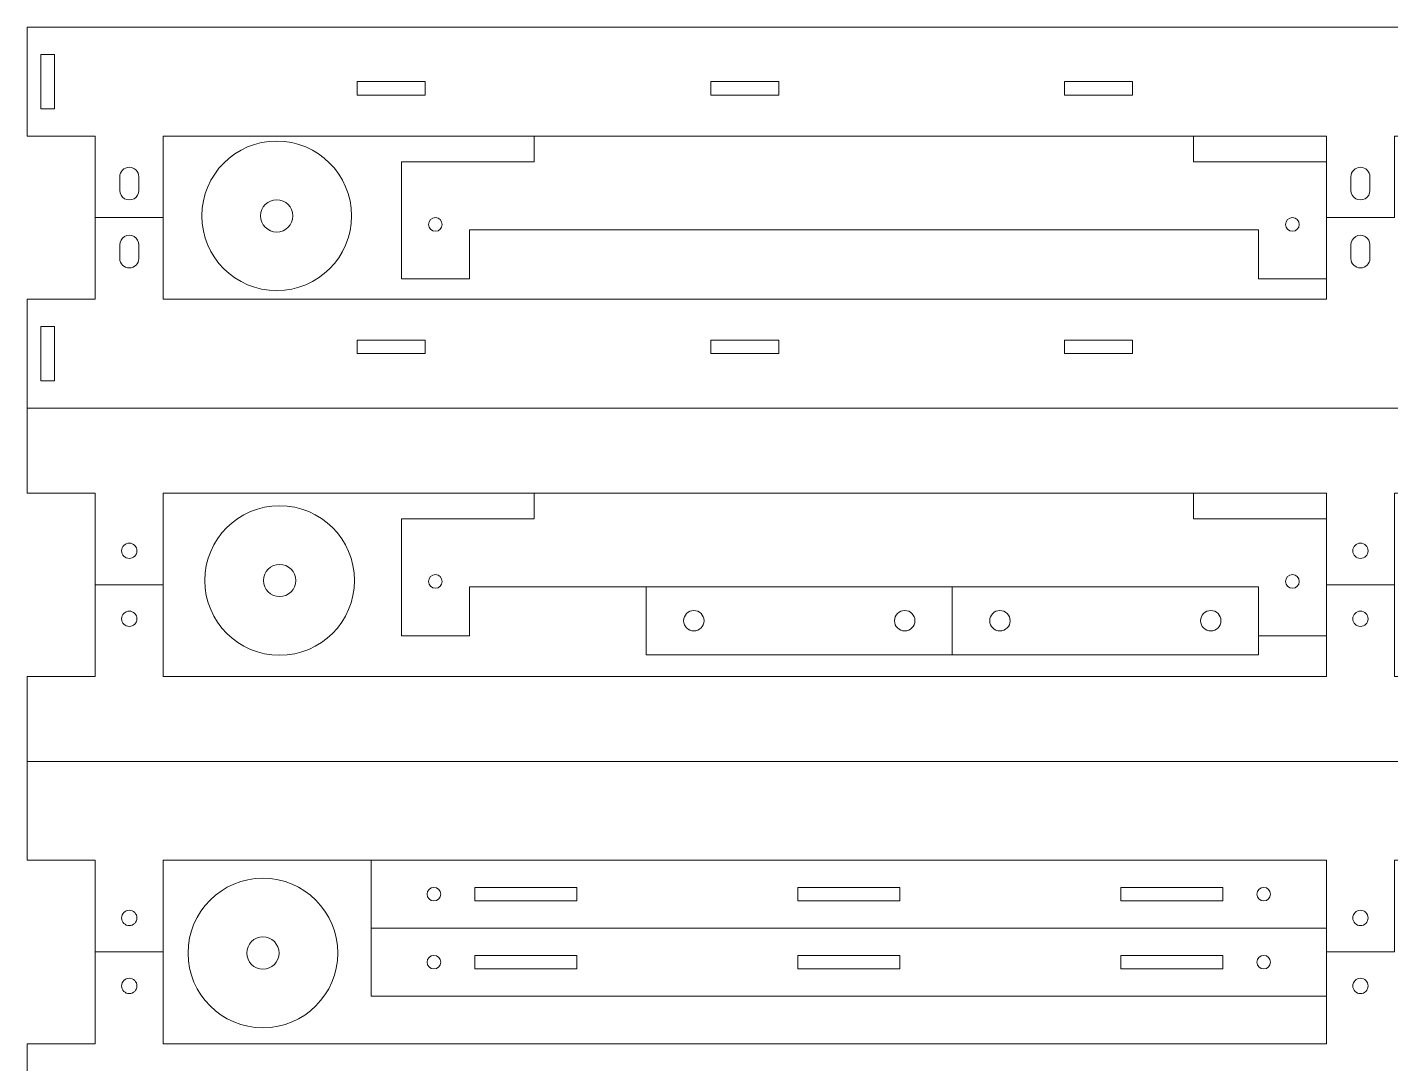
# Model space of a CAD drawing. Header units: millimetres. Extents: x -607 to 602, y -457 to -158.
# Drawn here: x -602.7 to -402.2, y -315.7 to -163.2 of the extents above; entities that cross this region are included whole.
import ezdxf

# ---------------------------------------------------------------- set-up
doc = ezdxf.new("R2010")
doc.units = ezdxf.units.MM
doc.header["$MEASUREMENT"] = 0
doc.layers.add('Default', color=7, linetype='Continuous')

msp = doc.modelspace()

# ---------------------------------------------------------------- linework, layer by layer
at = {"layer": 'Default', "color": 250, "lineweight": 9}
for points in [[(-389.6758, -175.1016), (-391.6758, -175.1016), (-391.6758, -179.2266), (-401.6758, -179.2266), (-401.6758, -191.2266), (-411.6758, -191.2266), (-411.6758, -179.2266), (-582.6758, -179.2266), (-582.6758, -191.2266), (-592.6758, -191.2266), (-592.6758, -179.2266), (-602.6758, -179.2266), (-602.6758, -163.2266), (-391.6758, -163.2266), (-391.6758, -167.1016), (-389.6758, -167.1016)], [(-528.1571, -179.2266), (-528.1571, -183.0088), (-547.6758, -183.0088), (-547.6758, -200.2266), (-537.6758, -200.2266), (-537.6758, -193.0066), (-421.6758, -193.0066), (-421.6758, -200.2266), (-411.6758, -200.2266)], [(-431.1945, -179.2266), (-431.1945, -183.0088), (-411.6758, -183.0088)], [(-592.6758, -191.2266), (-592.6758, -203.2266), (-602.6758, -203.2266), (-602.6758, -219.2266)], [(-411.6758, -191.2266), (-411.6758, -203.2266), (-582.6758, -203.2266), (-582.6758, -191.2266)], [(-391.6778, -231.7266), (-401.6758, -231.7266), (-401.6758, -245.2266), (-411.6758, -245.2266), (-411.6758, -231.7266), (-582.6758, -231.7266), (-582.6758, -245.2266), (-592.6758, -245.2266), (-592.6758, -231.7266), (-602.6758, -231.7266), (-602.6758, -219.2266), (-391.6778, -219.2266), (-391.6778, -231.7266)], [(-528.1571, -231.7266), (-528.1571, -235.5088), (-547.6758, -235.5088), (-547.6758, -252.7266), (-537.6758, -252.7266), (-537.6758, -245.5066), (-421.6758, -245.5066), (-421.6758, -255.5066), (-466.6758, -255.5066), (-466.6758, -245.5066)], [(-431.1944, -231.7266), (-431.1944, -235.5088), (-411.6758, -235.5088)], [(-401.6758, -245.2266), (-401.6758, -258.7266), (-391.6758, -258.7266), (-391.6758, -271.2266), (-602.6738, -271.2266), (-602.6738, -258.7266), (-592.6758, -258.7266), (-592.6758, -245.2266)], [(-582.6758, -245.2266), (-582.6758, -258.7266), (-411.6758, -258.7266), (-411.6758, -245.2266)], [(-466.6758, -255.5066), (-511.6758, -255.5066), (-511.6758, -245.5066)], [(-411.6758, -252.7266), (-421.6758, -252.7266)], [(-582.6738, -299.2266), (-582.6738, -312.7266), (-411.6738, -312.7266), (-411.6738, -299.2266), (-401.6738, -299.2266), (-401.6738, -285.7266), (-391.6738, -285.7266), (-391.6738, -271.2266), (-602.6738, -271.2266), (-602.6738, -285.7266), (-592.6738, -285.7266), (-592.6738, -299.2266), (-582.6738, -299.2266), (-582.6738, -285.7266), (-411.6738, -285.7266), (-411.6738, -295.7266), (-552.1138, -295.7266), (-552.1138, -285.7266)], [(-411.6738, -295.7266), (-411.6738, -305.7266), (-552.1138, -305.7266), (-552.1138, -295.7266)], [(-592.6738, -299.2266), (-592.6738, -312.7266), (-602.6738, -312.7266), (-602.6738, -327.2266)]]:
    msp.add_lwpolyline(points, dxfattribs=at)
at = {"layer": 'Default', "color": 240, "lineweight": 9}
for points in [[(-598.6758, -175.2266), (-600.6758, -175.2266), (-600.6758, -167.2266), (-598.6758, -167.2266), (-598.6758, -175.2266)], [(-544.1758, -171.2266), (-554.1758, -171.2266), (-554.1758, -173.2266), (-544.1758, -173.2266), (-544.1758, -171.2266)], [(-502.1758, -171.2266), (-492.1758, -171.2266), (-492.1758, -173.2266), (-502.1758, -173.2266), (-502.1758, -171.2266)], [(-450.1758, -171.2266), (-440.1758, -171.2266), (-440.1758, -173.2266), (-450.1758, -173.2266), (-450.1758, -171.2266)], [(-589.0758, -187.2266), (-589.0758, -185.2266)], [(-586.2758, -185.2266), (-586.2758, -187.2266)], [(-408.0758, -187.2266), (-408.0758, -185.2266)], [(-405.2758, -185.2266), (-405.2758, -187.2266)], [(-589.0758, -195.2266), (-589.0758, -197.2266)], [(-586.2758, -197.2266), (-586.2758, -195.2266)], [(-408.0758, -195.2266), (-408.0758, -197.2266)], [(-405.2758, -197.2266), (-405.2758, -195.2266)], [(-598.6758, -207.2266), (-600.6758, -207.2266), (-600.6758, -215.2266), (-598.6758, -215.2266), (-598.6758, -207.2266)], [(-544.1758, -211.2266), (-554.1758, -211.2266), (-554.1758, -209.2266), (-544.1758, -209.2266), (-544.1758, -211.2266)], [(-502.1758, -211.2266), (-492.1758, -211.2266), (-492.1758, -209.2266), (-502.1758, -209.2266), (-502.1758, -211.2266)], [(-450.1758, -211.2266), (-440.1758, -211.2266), (-440.1758, -209.2266), (-450.1758, -209.2266), (-450.1758, -211.2266)], [(-521.8977, -291.7266), (-536.8977, -291.7266), (-536.8977, -289.7266), (-521.8977, -289.7266), (-521.8977, -291.7266)], [(-474.3938, -289.7266), (-489.3938, -289.7266), (-489.3938, -291.7266), (-474.3938, -291.7266), (-474.3938, -289.7266)], [(-426.89, -291.7266), (-441.89, -291.7266), (-441.89, -289.7266), (-426.89, -289.7266), (-426.89, -291.7266)], [(-521.8976, -301.7266), (-536.8976, -301.7266), (-536.8976, -299.7266), (-521.8976, -299.7266), (-521.8976, -301.7266)], [(-474.3938, -299.7266), (-489.3938, -299.7266), (-489.3938, -301.7266), (-474.3938, -301.7266), (-474.3938, -299.7266)], [(-426.8899, -301.7266), (-441.8899, -301.7266), (-441.8899, -299.7266), (-426.8899, -299.7266), (-426.8899, -301.7266)]]:
    msp.add_lwpolyline(points, dxfattribs=at)
at = {"layer": 'Default', "color": 250, "lineweight": 9}
for points in [[(-555.0017, -190.9695), (-555.0017, -184.8944), (-559.9266, -179.9695), (-566.0017, -179.9695), (-572.0768, -179.9695), (-577.0017, -184.8943), (-577.0017, -190.9695), (-577.0017, -197.0446), (-572.0769, -201.9695), (-566.0018, -201.9695), (-559.9266, -201.9695), (-555.0018, -197.0447), (-555.0017, -190.9695)], [(-554.5741, -244.5926), (-554.5741, -238.5175), (-559.499, -233.5926), (-565.5741, -233.5926), (-571.6492, -233.5926), (-576.5741, -238.5174), (-576.5741, -244.5926), (-576.5741, -250.6677), (-571.6493, -255.5926), (-565.5742, -255.5926), (-559.499, -255.5926), (-554.5742, -250.6678), (-554.5741, -244.5926)], [(-557.0297, -299.3829), (-557.0297, -293.3078), (-561.9546, -288.3829), (-568.0297, -288.3829), (-574.1048, -288.3829), (-579.0297, -293.3077), (-579.0297, -299.3829), (-579.0297, -305.458), (-574.1049, -310.3829), (-568.0298, -310.3829), (-561.9546, -310.3829), (-557.0298, -305.4581), (-557.0297, -299.3829)]]:
    msp.add_open_spline(points, degree=3, knots=[0, 0, 0, 0, 1, 1, 1, 2, 2, 2, 3, 3, 3, 4, 4, 4, 4], dxfattribs=at)
at = {"layer": 'Default', "color": 240, "lineweight": 9}
for points, knots in [([(-589.0758, -185.2266), (-589.0758, -184.4534), (-588.449, -183.8266), (-587.6758, -183.8266), (-586.9026, -183.8266), (-586.2758, -184.4534), (-586.2758, -185.2266)], [0, 0, 0, 0, 1, 1, 1, 2, 2, 2, 2]), ([(-408.0758, -185.2266), (-408.0758, -184.4534), (-407.449, -183.8266), (-406.6758, -183.8266), (-405.9026, -183.8266), (-405.2758, -184.4534), (-405.2758, -185.2266)], [0, 0, 0, 0, 1, 1, 1, 2, 2, 2, 2]), ([(-586.2758, -187.2266), (-586.2758, -187.7268), (-586.5426, -188.189), (-586.9758, -188.439), (-587.4089, -188.6891), (-587.9426, -188.6891), (-588.3758, -188.439), (-588.8089, -188.189), (-589.0758, -187.7268), (-589.0758, -187.2266)], [0, 0, 0, 0, 1, 1, 1, 2, 2, 2, 3, 3, 3, 3]), ([(-405.2758, -187.2266), (-405.2758, -187.7268), (-405.5426, -188.189), (-405.9758, -188.439), (-406.4089, -188.6891), (-406.9426, -188.6891), (-407.3758, -188.439), (-407.8089, -188.189), (-408.0758, -187.7268), (-408.0758, -187.2266)], [0, 0, 0, 0, 1, 1, 1, 2, 2, 2, 3, 3, 3, 3]), ([(-563.6267, -190.9695), (-563.6267, -189.6578), (-564.69, -188.5945), (-566.0017, -188.5945), (-567.3134, -188.5945), (-568.3767, -189.6578), (-568.3767, -190.9695), (-568.3767, -192.2812), (-567.3134, -193.3445), (-566.0017, -193.3445), (-564.6901, -193.3445), (-563.6267, -192.2812), (-563.6267, -190.9695)], [0, 0, 0, 0, 1, 1, 1, 2, 2, 2, 3, 3, 3, 4, 4, 4, 4]), ([(-541.6758, -192.2266), (-541.6758, -191.6743), (-542.1235, -191.2266), (-542.6758, -191.2266), (-543.2281, -191.2266), (-543.6758, -191.6743), (-543.6758, -192.2266), (-543.6758, -192.7789), (-543.2281, -193.2266), (-542.6758, -193.2266), (-542.1235, -193.2266), (-541.6758, -192.7789), (-541.6758, -192.2266)], [0, 0, 0, 0, 1, 1, 1, 2, 2, 2, 3, 3, 3, 4, 4, 4, 4]), ([(-415.6758, -192.2266), (-415.6758, -191.6743), (-416.1235, -191.2266), (-416.6758, -191.2266), (-417.2281, -191.2266), (-417.6758, -191.6743), (-417.6758, -192.2266), (-417.6758, -192.7789), (-417.2281, -193.2266), (-416.6758, -193.2266), (-416.1235, -193.2266), (-415.6758, -192.7789), (-415.6758, -192.2266)], [0, 0, 0, 0, 1, 1, 1, 2, 2, 2, 3, 3, 3, 4, 4, 4, 4]), ([(-586.2758, -195.2266), (-586.2758, -194.7264), (-586.5426, -194.2642), (-586.9758, -194.0141), (-587.409, -193.764), (-587.9426, -193.764), (-588.3758, -194.0141), (-588.809, -194.2642), (-589.0758, -194.7264), (-589.0758, -195.2266)], [0, 0, 0, 0, 1, 1, 1, 2, 2, 2, 3, 3, 3, 3]), ([(-405.2758, -195.2266), (-405.2758, -194.7264), (-405.5426, -194.2642), (-405.9758, -194.0141), (-406.409, -193.764), (-406.9426, -193.764), (-407.3758, -194.0141), (-407.809, -194.2642), (-408.0758, -194.7264), (-408.0758, -195.2266)], [0, 0, 0, 0, 1, 1, 1, 2, 2, 2, 3, 3, 3, 3]), ([(-589.0758, -197.2266), (-589.0758, -197.9998), (-588.449, -198.6266), (-587.6758, -198.6266), (-586.9026, -198.6266), (-586.2758, -197.9998), (-586.2758, -197.2266)], [0, 0, 0, 0, 1, 1, 1, 2, 2, 2, 2]), ([(-408.0758, -197.2266), (-408.0758, -197.9998), (-407.449, -198.6266), (-406.6758, -198.6266), (-405.9026, -198.6266), (-405.2758, -197.9998), (-405.2758, -197.2266)], [0, 0, 0, 0, 1, 1, 1, 2, 2, 2, 2]), ([(-586.5508, -240.2266), (-586.5508, -239.6053), (-587.0545, -239.1016), (-587.6758, -239.1016), (-588.2971, -239.1016), (-588.8008, -239.6053), (-588.8008, -240.2266), (-588.8008, -240.8479), (-588.2971, -241.3516), (-587.6758, -241.3516), (-587.0545, -241.3516), (-586.5508, -240.8479), (-586.5508, -240.2266)], [0, 0, 0, 0, 1, 1, 1, 2, 2, 2, 3, 3, 3, 4, 4, 4, 4]), ([(-405.5508, -240.2266), (-405.5508, -239.6053), (-406.0545, -239.1016), (-406.6758, -239.1016), (-407.2971, -239.1016), (-407.8008, -239.6053), (-407.8008, -240.2266), (-407.8008, -240.8479), (-407.2971, -241.3516), (-406.6758, -241.3516), (-406.0545, -241.3516), (-405.5508, -240.8479), (-405.5508, -240.2266)], [0, 0, 0, 0, 1, 1, 1, 2, 2, 2, 3, 3, 3, 4, 4, 4, 4]), ([(-563.1991, -244.5926), (-563.1991, -243.2809), (-564.2624, -242.2176), (-565.5741, -242.2176), (-566.8858, -242.2176), (-567.9491, -243.2809), (-567.9491, -244.5926), (-567.9491, -245.9043), (-566.8858, -246.9676), (-565.5741, -246.9676), (-564.2625, -246.9676), (-563.1991, -245.9043), (-563.1991, -244.5926)], [0, 0, 0, 0, 1, 1, 1, 2, 2, 2, 3, 3, 3, 4, 4, 4, 4]), ([(-541.6758, -244.7266), (-541.6758, -244.1743), (-542.1235, -243.7266), (-542.6758, -243.7266), (-543.228, -243.7266), (-543.6758, -244.1743), (-543.6758, -244.7266), (-543.6758, -245.2789), (-543.228, -245.7266), (-542.6758, -245.7266), (-542.1235, -245.7266), (-541.6758, -245.2789), (-541.6758, -244.7266)], [0, 0, 0, 0, 1, 1, 1, 2, 2, 2, 3, 3, 3, 4, 4, 4, 4]), ([(-415.6758, -244.7266), (-415.6758, -244.1743), (-416.1235, -243.7266), (-416.6758, -243.7266), (-417.228, -243.7266), (-417.6758, -244.1743), (-417.6758, -244.7266), (-417.6758, -245.2789), (-417.228, -245.7266), (-416.6758, -245.7266), (-416.1235, -245.7266), (-415.6758, -245.2789), (-415.6758, -244.7266)], [0, 0, 0, 0, 1, 1, 1, 2, 2, 2, 3, 3, 3, 4, 4, 4, 4]), ([(-588.8008, -250.2266), (-588.8008, -250.8479), (-588.2971, -251.3516), (-587.6758, -251.3516), (-587.0545, -251.3516), (-586.5508, -250.8479), (-586.5508, -250.2266), (-586.5508, -249.6052), (-587.0545, -249.1016), (-587.6758, -249.1016), (-588.2971, -249.1016), (-588.8008, -249.6052), (-588.8008, -250.2266)], [0, 0, 0, 0, 1, 1, 1, 2, 2, 2, 3, 3, 3, 4, 4, 4, 4]), ([(-503.1758, -250.5066), (-503.1758, -249.6782), (-503.8474, -249.0066), (-504.6758, -249.0066), (-505.5042, -249.0066), (-506.1758, -249.6782), (-506.1758, -250.5066), (-506.1758, -251.335), (-505.5042, -252.0066), (-504.6758, -252.0066), (-503.8474, -252.0066), (-503.1758, -251.335), (-503.1758, -250.5066)], [0, 0, 0, 0, 1, 1, 1, 2, 2, 2, 3, 3, 3, 4, 4, 4, 4]), ([(-472.1758, -250.5066), (-472.1758, -249.6782), (-472.8474, -249.0066), (-473.6758, -249.0066), (-474.5042, -249.0066), (-475.1758, -249.6782), (-475.1758, -250.5066), (-475.1758, -251.335), (-474.5042, -252.0066), (-473.6758, -252.0066), (-472.8474, -252.0066), (-472.1758, -251.335), (-472.1758, -250.5066)], [0, 0, 0, 0, 1, 1, 1, 2, 2, 2, 3, 3, 3, 4, 4, 4, 4]), ([(-458.1758, -250.5066), (-458.1758, -249.6782), (-458.8474, -249.0066), (-459.6758, -249.0066), (-460.5042, -249.0066), (-461.1758, -249.6782), (-461.1758, -250.5066), (-461.1758, -251.3351), (-460.5043, -252.0066), (-459.6758, -252.0066), (-458.8474, -252.0066), (-458.1758, -251.3351), (-458.1758, -250.5067)], [0, 0, 0, 0, 1, 1, 1, 2, 2, 2, 3, 3, 3, 4, 4, 4, 4]), ([(-427.1758, -250.5066), (-427.1758, -249.6782), (-427.8474, -249.0066), (-428.6758, -249.0066), (-429.5042, -249.0066), (-430.1758, -249.6782), (-430.1758, -250.5066), (-430.1758, -251.3351), (-429.5043, -252.0066), (-428.6758, -252.0066), (-427.8474, -252.0066), (-427.1758, -251.3351), (-427.1758, -250.5067)], [0, 0, 0, 0, 1, 1, 1, 2, 2, 2, 3, 3, 3, 4, 4, 4, 4]), ([(-407.8008, -250.2266), (-407.8008, -250.8479), (-407.2971, -251.3516), (-406.6758, -251.3516), (-406.0545, -251.3516), (-405.5508, -250.8479), (-405.5508, -250.2266), (-405.5508, -249.6052), (-406.0545, -249.1016), (-406.6758, -249.1016), (-407.2971, -249.1016), (-407.8008, -249.6052), (-407.8008, -250.2266)], [0, 0, 0, 0, 1, 1, 1, 2, 2, 2, 3, 3, 3, 4, 4, 4, 4]), ([(-541.8938, -290.7266), (-541.8938, -290.1744), (-542.3416, -289.7267), (-542.8938, -289.7266), (-543.4461, -289.7266), (-543.8938, -290.1744), (-543.8938, -290.7266), (-543.8938, -291.2789), (-543.4461, -291.7266), (-542.8938, -291.7266), (-542.3416, -291.7267), (-541.8938, -291.2789), (-541.8938, -290.7267)], [0, 0, 0, 0, 1, 1, 1, 2, 2, 2, 3, 3, 3, 4, 4, 4, 4]), ([(-419.8938, -290.7266), (-419.8938, -290.1744), (-420.3416, -289.7267), (-420.8938, -289.7266), (-421.4461, -289.7266), (-421.8938, -290.1744), (-421.8938, -290.7266), (-421.8938, -291.2789), (-421.4461, -291.7266), (-420.8938, -291.7266), (-420.3416, -291.7267), (-419.8938, -291.2789), (-419.8938, -290.7267)], [0, 0, 0, 0, 1, 1, 1, 2, 2, 2, 3, 3, 3, 4, 4, 4, 4]), ([(-588.7988, -294.2266), (-588.7988, -294.8479), (-588.2951, -295.3516), (-587.6738, -295.3516), (-587.0525, -295.3516), (-586.5488, -294.8479), (-586.5488, -294.2266), (-586.5488, -293.6052), (-587.0525, -293.1016), (-587.6738, -293.1016), (-588.2951, -293.1015), (-588.7988, -293.6052), (-588.7988, -294.2265)], [0, 0, 0, 0, 1, 1, 1, 2, 2, 2, 3, 3, 3, 4, 4, 4, 4]), ([(-407.7988, -294.2266), (-407.7988, -294.8479), (-407.2951, -295.3516), (-406.6738, -295.3516), (-406.0525, -295.3516), (-405.5488, -294.8479), (-405.5488, -294.2266), (-405.5488, -293.6052), (-406.0525, -293.1016), (-406.6738, -293.1016), (-407.2951, -293.1015), (-407.7988, -293.6052), (-407.7988, -294.2265)], [0, 0, 0, 0, 1, 1, 1, 2, 2, 2, 3, 3, 3, 4, 4, 4, 4]), ([(-565.6547, -299.3829), (-565.6547, -298.0712), (-566.718, -297.0079), (-568.0297, -297.0079), (-569.3414, -297.0079), (-570.4047, -298.0712), (-570.4047, -299.3829), (-570.4047, -300.6946), (-569.3414, -301.7579), (-568.0297, -301.7579), (-566.7181, -301.7579), (-565.6547, -300.6946), (-565.6547, -299.3829)], [0, 0, 0, 0, 1, 1, 1, 2, 2, 2, 3, 3, 3, 4, 4, 4, 4]), ([(-541.8938, -300.7266), (-541.8938, -300.1743), (-542.3415, -299.7266), (-542.8938, -299.7266), (-543.446, -299.7266), (-543.8938, -300.1743), (-543.8938, -300.7266), (-543.8938, -301.2789), (-543.446, -301.7266), (-542.8938, -301.7266), (-542.3415, -301.7266), (-541.8938, -301.2789), (-541.8938, -300.7266)], [0, 0, 0, 0, 1, 1, 1, 2, 2, 2, 3, 3, 3, 4, 4, 4, 4]), ([(-419.8938, -300.7266), (-419.8938, -300.1743), (-420.3415, -299.7266), (-420.8938, -299.7266), (-421.446, -299.7266), (-421.8938, -300.1743), (-421.8938, -300.7266), (-421.8938, -301.2789), (-421.446, -301.7266), (-420.8938, -301.7266), (-420.3415, -301.7266), (-419.8938, -301.2789), (-419.8938, -300.7266)], [0, 0, 0, 0, 1, 1, 1, 2, 2, 2, 3, 3, 3, 4, 4, 4, 4]), ([(-586.5488, -304.2266), (-586.5488, -303.6053), (-587.0525, -303.1016), (-587.6738, -303.1016), (-588.2952, -303.1016), (-588.7988, -303.6053), (-588.7988, -304.2266), (-588.7989, -304.8479), (-588.2952, -305.3516), (-587.6739, -305.3516), (-587.0525, -305.3516), (-586.5489, -304.8479), (-586.5488, -304.2266)], [0, 0, 0, 0, 1, 1, 1, 2, 2, 2, 3, 3, 3, 4, 4, 4, 4]), ([(-405.5488, -304.2266), (-405.5488, -303.6053), (-406.0525, -303.1016), (-406.6738, -303.1016), (-407.2952, -303.1016), (-407.7988, -303.6053), (-407.7988, -304.2266), (-407.7989, -304.8479), (-407.2952, -305.3516), (-406.6739, -305.3516), (-406.0525, -305.3516), (-405.5489, -304.8479), (-405.5488, -304.2266)], [0, 0, 0, 0, 1, 1, 1, 2, 2, 2, 3, 3, 3, 4, 4, 4, 4])]:
    msp.add_open_spline(points, degree=3, knots=knots, dxfattribs=at)

doc.saveas('drawing.dxf')
